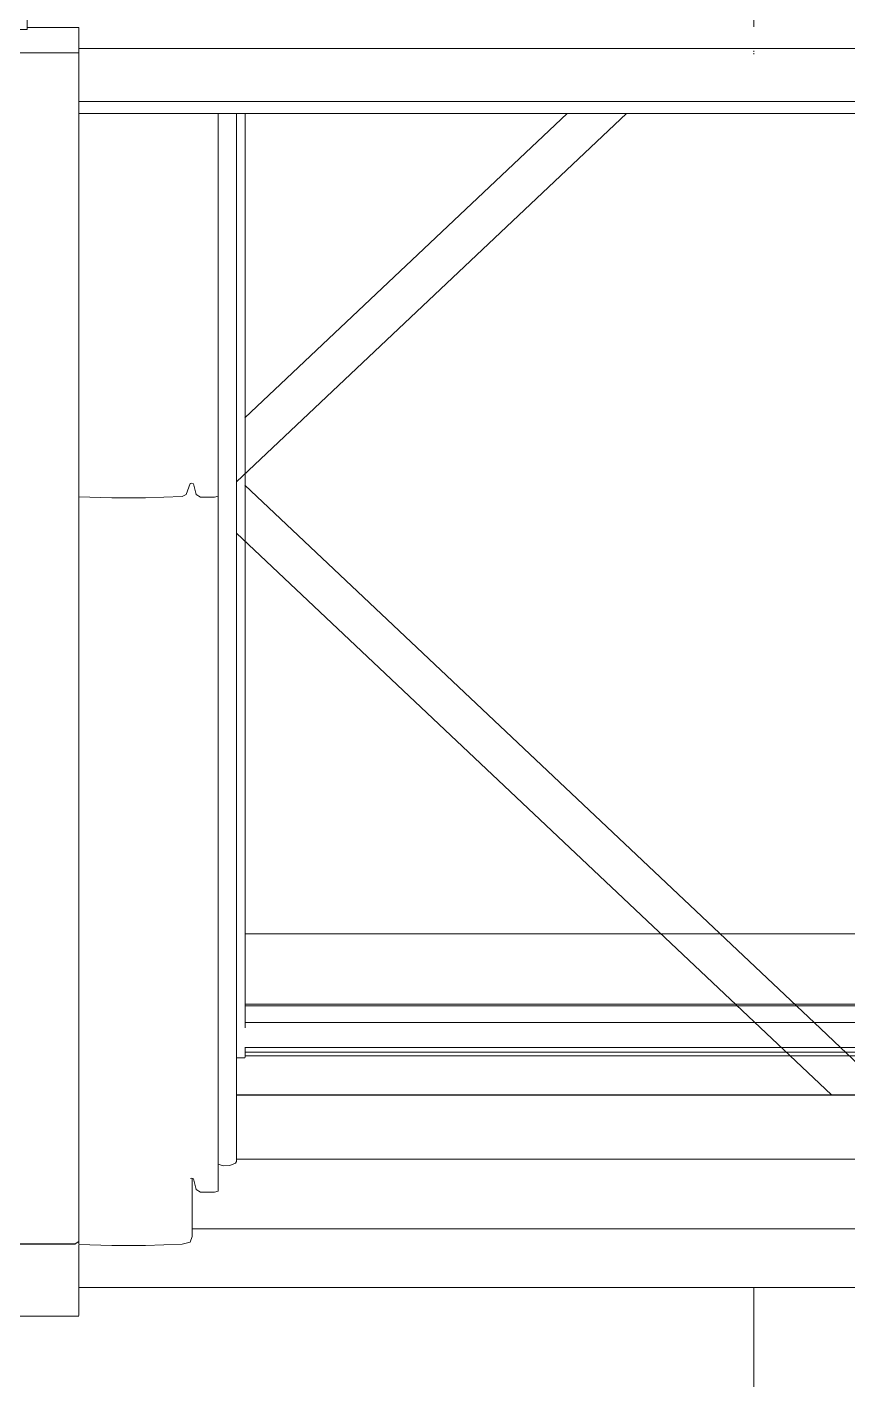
# Model space of a CAD drawing. Header units: metres. Extents: x -3 to 171, y -23 to 41.
# Drawn here: x 14.651 to 15.045, y -15.078 to -14.428 of the extents above; entities that cross this region are included whole.
import ezdxf

# ---------------------------------------------------------------- set-up
doc = ezdxf.new("R2010")
doc.units = ezdxf.units.M
doc.header["$MEASUREMENT"] = 0
doc.set_wipeout_variables(frame=1)
for name, pattern in [('Achse', [0.004, 0.002, -0.001, 0, -0.001]), ('Baufluchtlinie', [0.013, 0.008, -0.005]), ('Wipeout_Contour', [1, 0, -1])]:
    doc.linetypes.add(name, pattern=pattern)
for name, color, linetype in [('6._Dach PP STG1_1_000 Achsraster', 7, 'Continuous'), ('6._Dach PP STG1_1_325 Dachfenster', 7, 'Continuous'), ('6._Dach PP STG1_1_Neubau_840 Baulinien', 7, 'Continuous')]:
    doc.layers.add(name, color=color, linetype=linetype)

msp = doc.modelspace()

# ---------------------------------------------------------------- linework, layer by layer
at = {"layer": '6._Dach PP STG1_1_000 Achsraster', "color": 5, "linetype": 'Achse', "lineweight": 0, "ltscale": 1000}
for p, q in [((15, 3), (15, -22.52309)), ((-1.5, -15), (21, -15))]:
    msp.add_line(p, q, dxfattribs=at)
at = {"layer": '6._Dach PP STG1_1_Neubau_840 Baulinien', "color": 1, "linetype": 'Baufluchtlinie', "lineweight": 25, "ltscale": 1000, "true_color": 0xfb0106, "flags": 128}
msp.add_lwpolyline([(-3.0225, -14.98287), (0, -15), (18.98764, -15.00055), (22.9775, -15.00378)], dxfattribs=at)

# ---------------------------------------------------------------- wipeouts: each hides what was drawn before it
at = {"color": 254, "linetype": 'Wipeout_Contour', "lineweight": 0, "ltscale": 82.310931}
msp.add_wipeout([(14.63995, -14.43142), (14.64031, -14.44058), (14.67595, -14.44058), (14.67595, -14.43142)], dxfattribs=at).dxf.layer = '6._Dach PP STG1_1_325 Dachfenster'
at = {"color": 254, "linetype": 'Wipeout_Contour', "lineweight": 0, "ltscale": 82.747605}
msp.add_wipeout([(14.67595, -14.46976), (14.67595, -14.65366), (14.69185, -14.65417), (14.69185, -14.46976)], dxfattribs=at).dxf.layer = '6._Dach PP STG1_1_325 Dachfenster'
at = {"color": 254, "linetype": 'Wipeout_Contour', "lineweight": 0, "ltscale": 82.84963}
msp.add_wipeout([(14.72745, -14.65254), (14.72945, -14.64738), (14.72945, -14.46976), (14.72745, -14.46976)], dxfattribs=at).dxf.layer = '6._Dach PP STG1_1_325 Dachfenster'
at = {"color": 254, "linetype": 'Wipeout_Contour', "lineweight": 0, "ltscale": 63.705769}
msp.add_wipeout([(14.63045, -15.04719), (14.67595, -15.04719), (14.63174, -15.04683)], dxfattribs=at).dxf.layer = '6._Dach PP STG1_1_325 Dachfenster'

# ---------------------------------------------------------------- next in the draw order: wipeouts: each hides what was drawn before it
at = {"color": 254, "linetype": 'Wipeout_Contour', "lineweight": 0, "ltscale": 123.432522}
msp.add_wipeout([(14.63995, -14.42938), (14.63995, -14.43142), (14.67595, -14.43142), (14.67595, -14.42846), (14.65115, -14.42846), (14.65115, -14.42938)], dxfattribs=at).dxf.layer = '6._Dach PP STG1_1_325 Dachfenster'
at = {"color": 254, "linetype": 'Wipeout_Contour', "lineweight": 0, "ltscale": 83.148773}
msp.add_wipeout([(14.63745, -14.44058), (14.63745, -15.01247), (14.67425, -15.01247), (14.67425, -14.44058)], dxfattribs=at).dxf.layer = '6._Dach PP STG1_1_325 Dachfenster'
at = {"color": 254, "linetype": 'Wipeout_Contour', "lineweight": 0, "ltscale": 82.795527}
msp.add_wipeout([(14.69185, -14.46976), (14.69185, -14.65417), (14.70805, -14.65417), (14.70805, -14.46976)], dxfattribs=at).dxf.layer = '6._Dach PP STG1_1_325 Dachfenster'
at = {"color": 254, "linetype": 'Wipeout_Contour', "lineweight": 0, "ltscale": 82.869381}
msp.add_wipeout([(14.72945, -14.64738), (14.73025, -14.64717), (14.73025, -14.46976), (14.72945, -14.46976)], dxfattribs=at).dxf.layer = '6._Dach PP STG1_1_325 Dachfenster'
at = {"color": 254, "linetype": 'Wipeout_Contour', "lineweight": 0, "ltscale": 85.138409}
msp.add_wipeout([(15.43035, -15.02858), (14.67595, -15.02858), (14.67595, -15.03311), (15.43035, -15.03311)], dxfattribs=at).dxf.layer = '6._Dach PP STG1_1_325 Dachfenster'
at = {"color": 254, "linetype": 'Wipeout_Contour', "lineweight": 0, "ltscale": 84.01313}
msp.add_wipeout([(14.63315, -15.04449), (14.63174, -15.04683), (14.67595, -15.04683), (14.67595, -15.04449)], dxfattribs=at).dxf.layer = '6._Dach PP STG1_1_325 Dachfenster'

# ---------------------------------------------------------------- next in the draw order: wipeouts: each hides what was drawn before it
at = {"color": 254, "linetype": 'Wipeout_Contour', "lineweight": 0, "ltscale": 62.438435}
msp.add_wipeout([(14.65115, -14.42846), (14.67595, -14.42846), (14.65115, -14.42818)], dxfattribs=at).dxf.layer = '6._Dach PP STG1_1_325 Dachfenster'
at = {"color": 254, "linetype": 'Wipeout_Contour', "lineweight": 0, "ltscale": 83.199712}
msp.add_wipeout([(14.67425, -14.44058), (14.67425, -15.01247), (14.67595, -15.01121), (14.67595, -14.44058)], dxfattribs=at).dxf.layer = '6._Dach PP STG1_1_325 Dachfenster'
at = {"color": 254, "linetype": 'Wipeout_Contour', "lineweight": 0, "ltscale": 82.871453}
msp.add_wipeout([(14.73025, -14.64717), (14.73105, -14.64745), (14.73105, -14.46976), (14.73025, -14.46976)], dxfattribs=at).dxf.layer = '6._Dach PP STG1_1_325 Dachfenster'
at = {"color": 254, "linetype": 'Wipeout_Contour', "lineweight": 0, "ltscale": 84.012134}
msp.add_wipeout([(14.63411, -15.04027), (14.63315, -15.04449), (14.67595, -15.04449), (14.67595, -15.04027)], dxfattribs=at).dxf.layer = '6._Dach PP STG1_1_325 Dachfenster'

# ---------------------------------------------------------------- next in the draw order: linework, layer by layer
at = {"layer": '6._Dach PP STG1_1_325 Dachfenster', "color": 7, "linetype": 'Continuous', "lineweight": 13, "ltscale": 1000, "flags": 128}
for points in [[(14.65115, -14.20261), (14.65115, -14.20997), (14.65115, -14.21873), (14.65115, -14.22906), (14.65115, -14.24087), (14.65115, -14.25402), (14.65115, -14.26816), (14.65115, -14.27474), (14.65115, -14.2816), (14.65115, -14.28817), (14.65115, -14.31829), (14.65115, -14.34615), (14.65115, -14.37154), (14.65115, -14.39403), (14.65115, -14.4134), (14.65115, -14.42938)], [(14.65115, -14.42938), (14.63529, -14.42938), (14.62515, -14.42938)], [(14.67595, -15.04719), (14.63045, -15.04719), (14.60035, -15.04719)]]:
    msp.add_lwpolyline(points, dxfattribs=at)

# ---------------------------------------------------------------- next in the draw order: wipeouts: each hides what was drawn before it
at = {"color": 254, "linetype": 'Wipeout_Contour', "lineweight": 0, "ltscale": 82.865007}
msp.add_wipeout([(14.72565, -14.6536), (14.72745, -14.65254), (14.72745, -14.46976), (14.72565, -14.46976)], dxfattribs=at).dxf.layer = '6._Dach PP STG1_1_325 Dachfenster'
at = {"color": 254, "linetype": 'Wipeout_Contour', "lineweight": 0, "ltscale": 82.859636}
msp.add_wipeout([(14.73105, -14.46976), (14.73105, -14.64745), (14.73235, -14.65261), (14.73235, -14.46976)], dxfattribs=at).dxf.layer = '6._Dach PP STG1_1_325 Dachfenster'
at = {"color": 254, "linetype": 'Wipeout_Contour', "lineweight": 0, "ltscale": 83.486362}
msp.add_wipeout([(14.67595, -14.65366), (14.67595, -14.98738), (14.69185, -14.98789), (14.69185, -14.65417)], dxfattribs=at).dxf.layer = '6._Dach PP STG1_1_325 Dachfenster'
at = {"color": 254, "linetype": 'Wipeout_Contour', "lineweight": 0, "ltscale": 339.103072}
msp.add_wipeout([(14.67595, -15.01269), (14.67595, -15.02356), (15.43035, -15.02356), (15.43035, -15.01269), (15.41445, -15.0132), (15.39825, -15.0132), (15.38065, -15.01264), (15.37685, -15.01158), (15.37585, -15.00882), (15.37585, -15.00525), (14.73045, -15.00525), (14.73045, -15.00882), (14.72945, -15.01158), (14.72565, -15.01264), (14.70805, -15.0132), (14.69185, -15.0132)], dxfattribs=at).dxf.layer = '6._Dach PP STG1_1_325 Dachfenster'

# ---------------------------------------------------------------- next in the draw order: wipeouts: each hides what was drawn before it
at = {"color": 254, "linetype": 'Wipeout_Contour', "lineweight": 0, "ltscale": 82.840946}
msp.add_wipeout([(14.72565, -14.46976), (14.70805, -14.46976), (14.70805, -14.65417), (14.72565, -14.6536)], dxfattribs=at).dxf.layer = '6._Dach PP STG1_1_325 Dachfenster'
at = {"color": 254, "linetype": 'Wipeout_Contour', "lineweight": 0, "ltscale": 82.884082}
msp.add_wipeout([(14.73235, -14.46976), (14.73235, -14.65261), (14.73445, -14.65389), (14.73445, -14.46976)], dxfattribs=at).dxf.layer = '6._Dach PP STG1_1_325 Dachfenster'
at = {"color": 254, "linetype": 'Wipeout_Contour', "lineweight": 0, "ltscale": 85.123974}
msp.add_wipeout([(14.67595, -15.02462), (14.67595, -15.02689), (15.43035, -15.02689), (15.43035, -15.02462)], dxfattribs=at).dxf.layer = '6._Dach PP STG1_1_325 Dachfenster'

# ---------------------------------------------------------------- next in the draw order: wipeouts: each hides what was drawn before it
at = {"color": 254, "linetype": 'Wipeout_Contour', "lineweight": 0, "ltscale": 82.902336}
msp.add_wipeout([(14.74105, -14.46976), (14.73445, -14.46976), (14.73445, -14.65389), (14.74105, -14.65389)], dxfattribs=at).dxf.layer = '6._Dach PP STG1_1_325 Dachfenster'
at = {"color": 254, "linetype": 'Wipeout_Contour', "lineweight": 0, "ltscale": 83.579031}
msp.add_wipeout([(14.70805, -14.65417), (14.70805, -14.98789), (14.72565, -14.98732), (14.72565, -14.6536)], dxfattribs=at).dxf.layer = '6._Dach PP STG1_1_325 Dachfenster'
at = {"color": 254, "linetype": 'Wipeout_Contour', "lineweight": 0, "ltscale": 85.129553}
msp.add_wipeout([(14.67595, -15.02689), (14.67595, -15.02858), (15.43035, -15.02858), (15.43035, -15.02689)], dxfattribs=at).dxf.layer = '6._Dach PP STG1_1_325 Dachfenster'

# ---------------------------------------------------------------- next in the draw order: wipeouts: each hides what was drawn before it
at = {"color": 254, "linetype": 'Wipeout_Contour', "lineweight": 0, "ltscale": 82.912005}
msp.add_wipeout([(14.74105, -14.65389), (14.74295, -14.65339), (14.74295, -14.46976), (14.74105, -14.46976)], dxfattribs=at).dxf.layer = '6._Dach PP STG1_1_325 Dachfenster'
at = {"color": 254, "linetype": 'Wipeout_Contour', "lineweight": 0, "ltscale": 83.599573}
msp.add_wipeout([(14.72745, -14.65254), (14.72745, -14.98626), (14.72945, -14.9811), (14.72945, -14.64738)], dxfattribs=at).dxf.layer = '6._Dach PP STG1_1_325 Dachfenster'
at = {"color": 254, "linetype": 'Wipeout_Contour', "lineweight": 0, "ltscale": 83.53228}
msp.add_wipeout([(14.70805, -14.65417), (14.69185, -14.65417), (14.69185, -14.98789), (14.70805, -14.98789)], dxfattribs=at).dxf.layer = '6._Dach PP STG1_1_325 Dachfenster'
at = {"color": 254, "linetype": 'Wipeout_Contour', "lineweight": 0, "ltscale": 85.119252}
msp.add_wipeout([(14.67595, -15.02356), (14.67595, -15.02462), (15.43035, -15.02462), (15.43035, -15.02356)], dxfattribs=at).dxf.layer = '6._Dach PP STG1_1_325 Dachfenster'

# ---------------------------------------------------------------- next in the draw order: wipeouts: each hides what was drawn before it
at = {"color": 254, "linetype": 'Wipeout_Contour', "lineweight": 0, "ltscale": 83.3907}
msp.add_wipeout([(14.74845, -14.46976), (14.74535, -14.46976), (14.74535, -14.97491), (14.74845, -14.97484)], dxfattribs=at).dxf.layer = '6._Dach PP STG1_1_325 Dachfenster'
at = {"color": 254, "linetype": 'Wipeout_Contour', "lineweight": 0, "ltscale": 83.603607}
msp.add_wipeout([(14.72745, -14.65254), (14.72565, -14.6536), (14.72565, -14.98732), (14.72745, -14.98626)], dxfattribs=at).dxf.layer = '6._Dach PP STG1_1_325 Dachfenster'
at = {"color": 254, "linetype": 'Wipeout_Contour', "lineweight": 0, "ltscale": 84.03478}
msp.add_wipeout([(14.70805, -14.98789), (14.69185, -14.98789), (14.69185, -15.0132), (14.70805, -15.0132)], dxfattribs=at).dxf.layer = '6._Dach PP STG1_1_325 Dachfenster'
at = {"color": 254, "linetype": 'Wipeout_Contour', "lineweight": 0, "ltscale": 83.98522}
msp.add_wipeout([(14.63532, -15.02775), (14.63411, -15.04027), (14.67595, -15.04027), (14.67595, -15.02775)], dxfattribs=at).dxf.layer = '6._Dach PP STG1_1_325 Dachfenster'

# ---------------------------------------------------------------- next in the draw order: linework, layer by layer
at = {"layer": '6._Dach PP STG1_1_325 Dachfenster', "color": 7, "linetype": 'Continuous', "lineweight": 13, "ltscale": 1000, "flags": 128}
for points in [[(14.72565, -14.6536), (14.70805, -14.65417), (14.69185, -14.65417), (14.67595, -14.65366)], [(14.67595, -15.03339), (15.43035, -15.03339)]]:
    msp.add_lwpolyline(points, dxfattribs=at)

# ---------------------------------------------------------------- next in the draw order: wipeouts: each hides what was drawn before it
at = {"color": 254, "linetype": 'Wipeout_Contour', "lineweight": 0, "ltscale": 83.39664}
msp.add_wipeout([(14.74845, -14.46976), (14.74845, -14.97484), (14.75125, -14.97371), (14.75125, -14.46976)], dxfattribs=at).dxf.layer = '6._Dach PP STG1_1_325 Dachfenster'
at = {"color": 254, "linetype": 'Wipeout_Contour', "lineweight": 0, "ltscale": 83.596532}
msp.add_wipeout([(14.73025, -14.64717), (14.72945, -14.64738), (14.72945, -14.9811), (14.73025, -14.98085)], dxfattribs=at).dxf.layer = '6._Dach PP STG1_1_325 Dachfenster'
at = {"color": 254, "linetype": 'Wipeout_Contour', "lineweight": 0, "ltscale": 83.989142}
msp.add_wipeout([(14.67595, -14.98738), (14.67595, -15.01269), (14.69185, -15.0132), (14.69185, -14.98789)], dxfattribs=at).dxf.layer = '6._Dach PP STG1_1_325 Dachfenster'

# ---------------------------------------------------------------- next in the draw order: wipeouts: each hides what was drawn before it
at = {"color": 254, "linetype": 'Wipeout_Contour', "lineweight": 0, "ltscale": 83.381248}
msp.add_wipeout([(14.74295, -14.97409), (14.74535, -14.97491), (14.74535, -14.46976), (14.74295, -14.46976)], dxfattribs=at).dxf.layer = '6._Dach PP STG1_1_325 Dachfenster'
at = {"color": 254, "linetype": 'Wipeout_Contour', "lineweight": 0, "ltscale": 125.553944}
msp.add_wipeout([(14.75125, -14.46976), (14.75125, -14.97371), (14.75175, -14.97286), (14.75175, -14.97173), (14.75165, -14.94988), (14.75175, -14.46976)], dxfattribs=at).dxf.layer = '6._Dach PP STG1_1_325 Dachfenster'
at = {"color": 254, "linetype": 'Wipeout_Contour', "lineweight": 0, "ltscale": 105.481663}
msp.add_wipeout([(14.63532, -15.02775), (14.67595, -15.02775), (14.67595, -15.01304), (14.63595, -15.01304), (14.63545, -15.02455)], dxfattribs=at).dxf.layer = '6._Dach PP STG1_1_325 Dachfenster'

# ---------------------------------------------------------------- next in the draw order: wipeouts: each hides what was drawn before it
at = {"color": 254, "linetype": 'Wipeout_Contour', "lineweight": 0, "ltscale": 62.27248}
msp.add_wipeout([(14.93889, -14.46976), (14.75175, -14.46976), (14.75175, -14.6465)], dxfattribs=at).dxf.layer = '6._Dach PP STG1_1_325 Dachfenster'
at = {"color": 254, "linetype": 'Wipeout_Contour', "lineweight": 0, "ltscale": 83.6486}
msp.add_wipeout([(14.74105, -14.98757), (14.74295, -14.98708), (14.74295, -14.65339), (14.74105, -14.65389)], dxfattribs=at).dxf.layer = '6._Dach PP STG1_1_325 Dachfenster'
at = {"color": 254, "linetype": 'Wipeout_Contour', "lineweight": 0, "ltscale": 84.950189}
msp.add_wipeout([(14.75165, -14.97152), (15.35465, -14.97152), (15.35465, -14.96091), (14.75165, -14.96091)], dxfattribs=at).dxf.layer = '6._Dach PP STG1_1_325 Dachfenster'
at = {"color": 254, "linetype": 'Wipeout_Contour', "lineweight": 0, "ltscale": 83.863673}
msp.add_wipeout([(14.63581, -15.01247), (14.67595, -15.01262), (14.67595, -15.01121), (14.67425, -15.01247)], dxfattribs=at).dxf.layer = '6._Dach PP STG1_1_325 Dachfenster'

# ---------------------------------------------------------------- next in the draw order: wipeouts: each hides what was drawn before it
at = {"color": 254, "linetype": 'Wipeout_Contour', "lineweight": 0, "ltscale": 167.990583}
msp.add_wipeout([(14.75175, -14.67124), (15.03727, -14.9409), (15.06902, -14.9409), (15.35455, -14.67124), (15.35455, -14.6465), (15.16741, -14.46976), (14.93889, -14.46976), (14.75175, -14.6465)], dxfattribs=at).dxf.layer = '6._Dach PP STG1_1_325 Dachfenster'
at = {"color": 254, "linetype": 'Wipeout_Contour', "lineweight": 0, "ltscale": 83.637742}
msp.add_wipeout([(14.73445, -14.65389), (14.73445, -14.98757), (14.74105, -14.98757), (14.74105, -14.65389)], dxfattribs=at).dxf.layer = '6._Dach PP STG1_1_325 Dachfenster'
at = {"color": 254, "linetype": 'Wipeout_Contour', "lineweight": 0, "ltscale": 84.929012}
msp.add_wipeout([(14.75165, -14.96091), (15.35465, -14.96091), (15.35465, -14.9566), (14.75165, -14.9566)], dxfattribs=at).dxf.layer = '6._Dach PP STG1_1_325 Dachfenster'
at = {"color": 254, "linetype": 'Wipeout_Contour', "lineweight": 0, "ltscale": 64.226689}
msp.add_wipeout([(14.75165, -14.97173), (15.35465, -14.97173), (14.75165, -14.97152)], dxfattribs=at).dxf.layer = '6._Dach PP STG1_1_325 Dachfenster'
at = {"color": 254, "linetype": 'Wipeout_Contour', "lineweight": 0, "ltscale": 62.273034}
msp.add_wipeout([(14.67595, -15.01262), (14.63587, -15.01262), (14.67595, -15.01304)], dxfattribs=at).dxf.layer = '6._Dach PP STG1_1_325 Dachfenster'

# ---------------------------------------------------------------- next in the draw order: linework, layer by layer
at = {"layer": '6._Dach PP STG1_1_325 Dachfenster', "color": 7, "linetype": 'Continuous', "lineweight": 13, "ltscale": 1000, "flags": 128}
for points in [[(14.67425, -15.01247), (14.67595, -15.01121)], [(14.67595, -15.01121), (14.67595, -15.01262)], [(14.67425, -15.01247), (14.63745, -15.01247), (14.60205, -15.01247)], [(14.67595, -15.01304), (14.67595, -15.02775), (14.67595, -15.04027), (14.67595, -15.04449), (14.67595, -15.04683)]]:
    msp.add_lwpolyline(points, dxfattribs=at)

# ---------------------------------------------------------------- next in the draw order: wipeouts: each hides what was drawn before it
at = {"color": 254, "linetype": 'Wipeout_Contour', "lineweight": 0, "ltscale": 83.560055}
msp.add_wipeout([(14.67595, -14.46389), (14.67595, -14.46963), (15.43035, -14.46963), (15.43035, -14.46389)], dxfattribs=at).dxf.layer = '6._Dach PP STG1_1_325 Dachfenster'
at = {"color": 254, "linetype": 'Wipeout_Contour', "lineweight": 0, "ltscale": 83.609623}
msp.add_wipeout([(14.73105, -14.98114), (14.73235, -14.9863), (14.73235, -14.65261), (14.73105, -14.64745)], dxfattribs=at).dxf.layer = '6._Dach PP STG1_1_325 Dachfenster'
at = {"color": 254, "linetype": 'Wipeout_Contour', "lineweight": 0, "ltscale": 63.737025}
msp.add_wipeout([(14.75175, -14.67124), (14.75175, -14.9409), (15.03727, -14.9409)], dxfattribs=at).dxf.layer = '6._Dach PP STG1_1_325 Dachfenster'
at = {"color": 254, "linetype": 'Wipeout_Contour', "lineweight": 0, "ltscale": 84.915877}
msp.add_wipeout([(14.75165, -14.95158), (14.75165, -14.9566), (15.35465, -14.9566), (15.35465, -14.95158)], dxfattribs=at).dxf.layer = '6._Dach PP STG1_1_325 Dachfenster'

# ---------------------------------------------------------------- next in the draw order: linework, layer by layer
at = {"layer": '6._Dach PP STG1_1_325 Dachfenster', "color": 7, "linetype": 'Continuous', "lineweight": 13, "ltscale": 1000, "flags": 128}
for points in [[(15.05315, -14.92902), (15.04169, -14.9182), (15.03196, -14.90901), (14.75571, -14.64812)], [(15.35045, -14.86354), (14.75585, -14.86354)], [(15.35045, -14.89727), (14.75585, -14.89727)], [(15.35045, -14.89805), (14.75585, -14.89805)], [(15.35045, -14.90618), (14.75585, -14.90618)], [(15.35058, -14.9182), (14.75571, -14.9182)], [(14.75585, -14.92294), (14.75585, -14.9182)], [(15.35045, -14.9204), (14.75585, -14.9204)], [(14.75175, -14.92315), (14.75565, -14.92315)], [(15.35045, -14.92209), (14.75585, -14.92209)]]:
    msp.add_lwpolyline(points, dxfattribs=at)

# ---------------------------------------------------------------- next in the draw order: wipeouts: each hides what was drawn before it
at = {"color": 254, "linetype": 'Wipeout_Contour', "lineweight": 0, "ltscale": 83.549899}
msp.add_wipeout([(14.67595, -14.46389), (15.43035, -14.46389), (15.43035, -14.46237), (14.67595, -14.46237)], dxfattribs=at).dxf.layer = '6._Dach PP STG1_1_325 Dachfenster'
at = {"color": 254, "linetype": 'Wipeout_Contour', "lineweight": 0, "ltscale": 63.121386}
msp.add_wipeout([(14.67595, -14.46976), (15.43035, -14.46976), (14.67595, -14.46963)], dxfattribs=at).dxf.layer = '6._Dach PP STG1_1_325 Dachfenster'
at = {"color": 254, "linetype": 'Wipeout_Contour', "lineweight": 0, "ltscale": 83.623546}
msp.add_wipeout([(14.73235, -14.9863), (14.73445, -14.98757), (14.73445, -14.65389), (14.73235, -14.65261)], dxfattribs=at).dxf.layer = '6._Dach PP STG1_1_325 Dachfenster'
at = {"color": 254, "linetype": 'Wipeout_Contour', "lineweight": 0, "ltscale": 148.70506}
msp.add_wipeout([(14.75165, -14.94988), (14.75165, -14.95073), (15.35465, -14.95073), (15.35465, -14.94988), (15.35455, -14.94882), (14.75175, -14.94882), (14.75175, -14.94961)], dxfattribs=at).dxf.layer = '6._Dach PP STG1_1_325 Dachfenster'

# ---------------------------------------------------------------- next in the draw order: linework, layer by layer
at = {"layer": '6._Dach PP STG1_1_325 Dachfenster', "color": 7, "linetype": 'Continuous', "lineweight": 13, "ltscale": 1000, "flags": 128}
for points in [[(15.43035, -14.46976), (14.67595, -14.46976)], [(14.93889, -14.46976), (14.75175, -14.6465)], [(14.91044, -14.46976), (14.75571, -14.61588)], [(14.75585, -14.90873), (14.75585, -14.46976)], [(14.74295, -14.65339), (14.74105, -14.65389), (14.73445, -14.65389)]]:
    msp.add_lwpolyline(points, dxfattribs=at)

# ---------------------------------------------------------------- next in the draw order: wipeouts: each hides what was drawn before it
at = {"color": 254, "linetype": 'Wipeout_Contour', "lineweight": 0, "ltscale": 83.545101}
msp.add_wipeout([(15.43035, -14.46042), (14.67595, -14.46042), (14.67595, -14.46237), (15.43035, -14.46237)], dxfattribs=at).dxf.layer = '6._Dach PP STG1_1_325 Dachfenster'
at = {"color": 254, "linetype": 'Wipeout_Contour', "lineweight": 0, "ltscale": 83.598888}
msp.add_wipeout([(14.73025, -14.98085), (14.73105, -14.98114), (14.73105, -14.64745), (14.73025, -14.64717)], dxfattribs=at).dxf.layer = '6._Dach PP STG1_1_325 Dachfenster'
at = {"color": 254, "linetype": 'Wipeout_Contour', "lineweight": 0, "ltscale": 84.899444}
msp.add_wipeout([(14.75175, -14.94882), (15.35455, -14.94882), (15.35455, -14.94776), (14.75175, -14.94776)], dxfattribs=at).dxf.layer = '6._Dach PP STG1_1_325 Dachfenster'

# ---------------------------------------------------------------- next in the draw order: linework, layer by layer
at = {"layer": '6._Dach PP STG1_1_325 Dachfenster', "color": 7, "linetype": 'Continuous', "lineweight": 13, "ltscale": 1000, "flags": 128}
for points in [[(15.43035, -14.46389), (14.67595, -14.46389)], [(14.72945, -14.64738), (14.72745, -14.65254)], [(14.73025, -14.64717), (14.72945, -14.64738)], [(14.73105, -14.64745), (14.73025, -14.64717)], [(14.73235, -14.65261), (14.73105, -14.64745)], [(14.72745, -14.65254), (14.72565, -14.6536)], [(14.73445, -14.65389), (14.73235, -14.65261)]]:
    msp.add_lwpolyline(points, dxfattribs=at)

# ---------------------------------------------------------------- next in the draw order: wipeouts: each hides what was drawn before it
at = {"color": 254, "linetype": 'Wipeout_Contour', "lineweight": 0, "ltscale": 83.539204}
msp.add_wipeout([(14.67595, -14.45811), (14.67595, -14.46042), (15.43035, -14.46042), (15.43035, -14.45811)], dxfattribs=at).dxf.layer = '6._Dach PP STG1_1_325 Dachfenster'
at = {"color": 254, "linetype": 'Wipeout_Contour', "lineweight": 0, "ltscale": 84.897037}
msp.add_wipeout([(14.75175, -14.94712), (14.75175, -14.94776), (15.35455, -14.94776), (15.35455, -14.94712)], dxfattribs=at).dxf.layer = '6._Dach PP STG1_1_325 Dachfenster'
at = {"color": 254, "linetype": 'Wipeout_Contour', "lineweight": 0, "ltscale": 83.927849}
msp.add_wipeout([(14.72745, -14.98626), (14.72945, -15.01158), (14.73045, -15.00882), (14.72945, -14.98117)], dxfattribs=at).dxf.layer = '6._Dach PP STG1_1_325 Dachfenster'

# ---------------------------------------------------------------- next in the draw order: wipeouts: each hides what was drawn before it
at = {"color": 254, "linetype": 'Wipeout_Contour', "lineweight": 0, "ltscale": 83.524161}
msp.add_wipeout([(15.43035, -14.4523), (14.67595, -14.4523), (14.67595, -14.45535), (15.43035, -14.45535)], dxfattribs=at).dxf.layer = '6._Dach PP STG1_1_325 Dachfenster'
at = {"color": 254, "linetype": 'Wipeout_Contour', "lineweight": 0, "ltscale": 84.886593}
msp.add_wipeout([(14.75175, -14.94097), (14.75175, -14.94642), (15.35455, -14.94642), (15.35455, -14.94097)], dxfattribs=at).dxf.layer = '6._Dach PP STG1_1_325 Dachfenster'
at = {"color": 254, "linetype": 'Wipeout_Contour', "lineweight": 0, "ltscale": 84.907509}
msp.add_wipeout([(14.75165, -14.95073), (14.75165, -14.95158), (15.35465, -14.95158), (15.35465, -14.95073)], dxfattribs=at).dxf.layer = '6._Dach PP STG1_1_325 Dachfenster'
at = {"color": 254, "linetype": 'Wipeout_Contour', "lineweight": 0, "ltscale": 84.080294}
msp.add_wipeout([(14.72565, -14.98732), (14.70805, -14.98789), (14.70805, -15.0132), (14.72565, -15.01264)], dxfattribs=at).dxf.layer = '6._Dach PP STG1_1_325 Dachfenster'

# ---------------------------------------------------------------- next in the draw order: linework, layer by layer
at = {"layer": '6._Dach PP STG1_1_325 Dachfenster', "color": 7, "linetype": 'Continuous', "lineweight": 13, "ltscale": 1000, "flags": 128}
for points in [[(15.03727, -14.9409), (14.75175, -14.67124)], [(15.35455, -14.9409), (14.75175, -14.9409)], [(15.35455, -14.94097), (14.75175, -14.94097)]]:
    msp.add_lwpolyline(points, dxfattribs=at)

# ---------------------------------------------------------------- next in the draw order: wipeouts: each hides what was drawn before it
at = {"color": 254, "linetype": 'Wipeout_Contour', "lineweight": 0, "ltscale": 83.51511}
msp.add_wipeout([(15.43035, -14.44881), (14.67595, -14.44881), (14.67595, -14.4523), (15.43035, -14.4523)], dxfattribs=at).dxf.layer = '6._Dach PP STG1_1_325 Dachfenster'
at = {"color": 254, "linetype": 'Wipeout_Contour', "lineweight": 0, "ltscale": 84.895155}
msp.add_wipeout([(14.75175, -14.94712), (15.35455, -14.94712), (15.35455, -14.94642), (14.75175, -14.94642)], dxfattribs=at).dxf.layer = '6._Dach PP STG1_1_325 Dachfenster'
at = {"color": 254, "linetype": 'Wipeout_Contour', "lineweight": 0, "ltscale": 63.771306}
msp.add_wipeout([(14.72565, -14.98732), (14.72565, -15.01264), (14.72945, -15.01158)], dxfattribs=at).dxf.layer = '6._Dach PP STG1_1_325 Dachfenster'

# ---------------------------------------------------------------- next in the draw order: linework, layer by layer
at = {"layer": '6._Dach PP STG1_1_325 Dachfenster', "color": 7, "linetype": 'Continuous', "lineweight": 13, "ltscale": 1000, "flags": 128}
msp.add_lwpolyline([(14.75175, -14.94961), (14.75175, -14.46976)], dxfattribs=at)

# ---------------------------------------------------------------- next in the draw order: wipeouts: each hides what was drawn before it
at = {"color": 254, "linetype": 'Wipeout_Contour', "lineweight": 0, "ltscale": 83.505128}
msp.add_wipeout([(15.43035, -14.44509), (14.67595, -14.44509), (14.67595, -14.44881), (15.43035, -14.44881)], dxfattribs=at).dxf.layer = '6._Dach PP STG1_1_325 Dachfenster'
at = {"color": 254, "linetype": 'Wipeout_Contour', "lineweight": 0, "ltscale": 83.532194}
msp.add_wipeout([(14.67595, -14.45535), (14.67595, -14.45811), (15.43035, -14.45811), (15.43035, -14.45535)], dxfattribs=at).dxf.layer = '6._Dach PP STG1_1_325 Dachfenster'
at = {"color": 254, "linetype": 'Wipeout_Contour', "lineweight": 0, "ltscale": 62.771232}
msp.add_wipeout([(14.72565, -14.98732), (14.72945, -15.01158), (14.72745, -14.98626)], dxfattribs=at).dxf.layer = '6._Dach PP STG1_1_325 Dachfenster'

# ---------------------------------------------------------------- next in the draw order: wipeouts: each hides what was drawn before it
at = {"color": 254, "linetype": 'Wipeout_Contour', "lineweight": 0, "ltscale": 83.494608}
msp.add_wipeout([(14.67595, -14.44509), (15.43035, -14.44509), (15.43035, -14.44121), (14.67595, -14.44121)], dxfattribs=at).dxf.layer = '6._Dach PP STG1_1_325 Dachfenster'
at = {"color": 254, "linetype": 'Wipeout_Contour', "lineweight": 0, "ltscale": 83.31752}
msp.add_wipeout([(14.72945, -14.98117), (14.73045, -15.00882), (14.73045, -14.98092), (14.72955, -14.98104)], dxfattribs=at).dxf.layer = '6._Dach PP STG1_1_325 Dachfenster'

# ---------------------------------------------------------------- next in the draw order: linework, layer by layer
at = {"layer": '6._Dach PP STG1_1_325 Dachfenster', "color": 7, "linetype": 'Continuous', "lineweight": 13, "ltscale": 1000, "flags": 128}
for points in [[(14.72945, -15.01158), (14.72565, -15.01264), (14.70805, -15.0132), (14.69185, -15.0132), (14.67595, -15.01269)], [(14.73045, -15.00882), (14.72945, -15.01158)]]:
    msp.add_lwpolyline(points, dxfattribs=at)

# ---------------------------------------------------------------- next in the draw order: wipeouts: each hides what was drawn before it
at = {"color": 254, "linetype": 'Wipeout_Contour', "lineweight": 0, "ltscale": 83.486844}
msp.add_wipeout([(14.67595, -14.44062), (15.43035, -14.44062), (15.43035, -14.44012), (14.67595, -14.44012)], dxfattribs=at).dxf.layer = '6._Dach PP STG1_1_325 Dachfenster'
at = {"color": 254, "linetype": 'Wipeout_Contour', "lineweight": 0, "ltscale": 85.044883}
msp.add_wipeout([(15.37585, -14.99323), (14.73045, -14.99323), (14.73045, -15.00518), (15.37585, -15.00518)], dxfattribs=at).dxf.layer = '6._Dach PP STG1_1_325 Dachfenster'

# ---------------------------------------------------------------- next in the draw order: linework, layer by layer
at = {"layer": '6._Dach PP STG1_1_325 Dachfenster', "color": 7, "linetype": 'Continuous', "lineweight": 13, "ltscale": 1000, "flags": 128}
msp.add_lwpolyline([(15.37585, -15.00525), (14.73045, -15.00525)], dxfattribs=at)

# ---------------------------------------------------------------- next in the draw order: wipeouts: each hides what was drawn before it
at = {"color": 254, "linetype": 'Wipeout_Contour', "lineweight": 0, "ltscale": 83.479413}
msp.add_wipeout([(14.67595, -14.43844), (15.43035, -14.43844), (15.43035, -14.43692), (14.67595, -14.43692)], dxfattribs=at).dxf.layer = '6._Dach PP STG1_1_325 Dachfenster'
at = {"color": 254, "linetype": 'Wipeout_Contour', "lineweight": 0, "ltscale": 339.407567}
msp.add_wipeout([(14.73045, -14.99323), (15.37585, -14.99323), (15.37585, -14.98092), (15.37525, -14.98114), (15.37395, -14.9863), (15.37185, -14.98757), (15.36525, -14.98757), (15.36335, -14.98708), (15.36335, -14.97866), (14.74295, -14.97866), (14.74295, -14.98708), (14.74105, -14.98757), (14.73445, -14.98757), (14.73235, -14.9863), (14.73105, -14.98114), (14.73045, -14.98092)], dxfattribs=at).dxf.layer = '6._Dach PP STG1_1_325 Dachfenster'

# ---------------------------------------------------------------- next in the draw order: linework, layer by layer
at = {"layer": '6._Dach PP STG1_1_325 Dachfenster', "color": 7, "linetype": 'Continuous', "lineweight": 13, "ltscale": 1000, "flags": 128}
for points in [[(14.72955, -14.98104), (14.73025, -14.98085)], [(14.73025, -14.98085), (14.73105, -14.98114)], [(14.73045, -14.98092), (14.73045, -15.00882)], [(14.73105, -14.98114), (14.73235, -14.9863)], [(14.73235, -14.9863), (14.73445, -14.98757)], [(14.73445, -14.98757), (14.74105, -14.98757), (14.74295, -14.98708)]]:
    msp.add_lwpolyline(points, dxfattribs=at)

# ---------------------------------------------------------------- next in the draw order: wipeouts: each hides what was drawn before it
at = {"color": 254, "linetype": 'Wipeout_Contour', "lineweight": 0, "ltscale": 83.47462}
msp.add_wipeout([(14.67595, -14.43692), (15.43035, -14.43692), (15.43035, -14.43497), (14.67595, -14.43497)], dxfattribs=at).dxf.layer = '6._Dach PP STG1_1_325 Dachfenster'
at = {"color": 254, "linetype": 'Wipeout_Contour', "lineweight": 0, "ltscale": 296.177677}
msp.add_wipeout([(14.74295, -14.97866), (15.36335, -14.97866), (15.36335, -14.97409), (15.36095, -14.97491), (15.35785, -14.97484), (15.35505, -14.97371), (15.35455, -14.97286), (15.35455, -14.97173), (14.75175, -14.97173), (14.75175, -14.97286), (14.75125, -14.97371), (14.74845, -14.97484), (14.74535, -14.97491), (14.74295, -14.97409)], dxfattribs=at).dxf.layer = '6._Dach PP STG1_1_325 Dachfenster'

# ---------------------------------------------------------------- next in the draw order: linework, layer by layer
at = {"layer": '6._Dach PP STG1_1_325 Dachfenster', "color": 7, "linetype": 'Continuous', "lineweight": 13, "ltscale": 1000, "flags": 128}
for points in [[(14.74295, -14.98708), (14.74295, -14.65339), (14.74295, -14.46976)], [(14.75165, -14.97152), (14.75165, -14.96091), (14.75165, -14.9566), (14.75165, -14.95158), (14.75165, -14.95073), (14.75165, -14.94988)], [(15.35465, -14.97173), (14.75165, -14.97173)], [(14.75175, -14.97286), (14.75175, -14.97173)], [(14.74535, -14.97491), (14.74295, -14.97409)], [(14.74845, -14.97484), (14.74535, -14.97491)], [(14.75125, -14.97371), (14.74845, -14.97484)], [(14.75175, -14.97286), (14.75125, -14.97371)]]:
    msp.add_lwpolyline(points, dxfattribs=at)

# ---------------------------------------------------------------- next in the draw order: wipeouts: each hides what was drawn before it
at = {"color": 254, "linetype": 'Wipeout_Contour', "lineweight": 0, "ltscale": 83.468728}
msp.add_wipeout([(14.67595, -14.43497), (15.43035, -14.43497), (15.43035, -14.43265), (14.67595, -14.43265)], dxfattribs=at).dxf.layer = '6._Dach PP STG1_1_325 Dachfenster'
at = {"color": 254, "linetype": 'Wipeout_Contour', "lineweight": 0, "ltscale": 83.482803}
msp.add_wipeout([(15.43035, -14.43844), (14.67595, -14.43844), (14.67595, -14.43938), (15.43035, -14.43938)], dxfattribs=at).dxf.layer = '6._Dach PP STG1_1_325 Dachfenster'

# ---------------------------------------------------------------- next in the draw order: wipeouts: each hides what was drawn before it
at = {"color": 254, "linetype": 'Wipeout_Contour', "lineweight": 0, "ltscale": 83.461725}
msp.add_wipeout([(14.67595, -14.4299), (14.67595, -14.43265), (15.43035, -14.43265), (15.43035, -14.4299)], dxfattribs=at).dxf.layer = '6._Dach PP STG1_1_325 Dachfenster'
at = {"color": 254, "linetype": 'Wipeout_Contour', "lineweight": 0, "ltscale": 63.061039}
msp.add_wipeout([(14.67595, -14.44085), (15.43035, -14.44085), (14.67595, -14.44069)], dxfattribs=at).dxf.layer = '6._Dach PP STG1_1_325 Dachfenster'

# ---------------------------------------------------------------- next in the draw order: wipeouts: each hides what was drawn before it
at = {"color": 254, "linetype": 'Wipeout_Contour', "lineweight": 0, "ltscale": 83.455517}
msp.add_wipeout([(14.67595, -14.42818), (14.67595, -14.4299), (15.43035, -14.4299), (15.43035, -14.42818)], dxfattribs=at).dxf.layer = '6._Dach PP STG1_1_325 Dachfenster'
at = {"color": 254, "linetype": 'Wipeout_Contour', "lineweight": 0, "ltscale": 63.058547}
msp.add_wipeout([(14.67595, -14.43972), (15.43035, -14.43972), (14.67595, -14.43938)], dxfattribs=at).dxf.layer = '6._Dach PP STG1_1_325 Dachfenster'

# ---------------------------------------------------------------- next in the draw order: linework, layer by layer
at = {"layer": '6._Dach PP STG1_1_325 Dachfenster', "color": 7, "linetype": 'Continuous', "lineweight": 13, "ltscale": 1000, "flags": 128}
for points in [[(14.65115, -14.42846), (14.67595, -14.42846)], [(14.67595, -14.42846), (14.67595, -14.43142), (14.67595, -14.44058)], [(15.43035, -14.43844), (14.67595, -14.43844)], [(14.67595, -14.44058), (14.63598, -14.44058), (14.60035, -14.44058)], [(14.67595, -15.01121), (14.67595, -14.44058)]]:
    msp.add_lwpolyline(points, dxfattribs=at)

doc.saveas('drawing.dxf')
